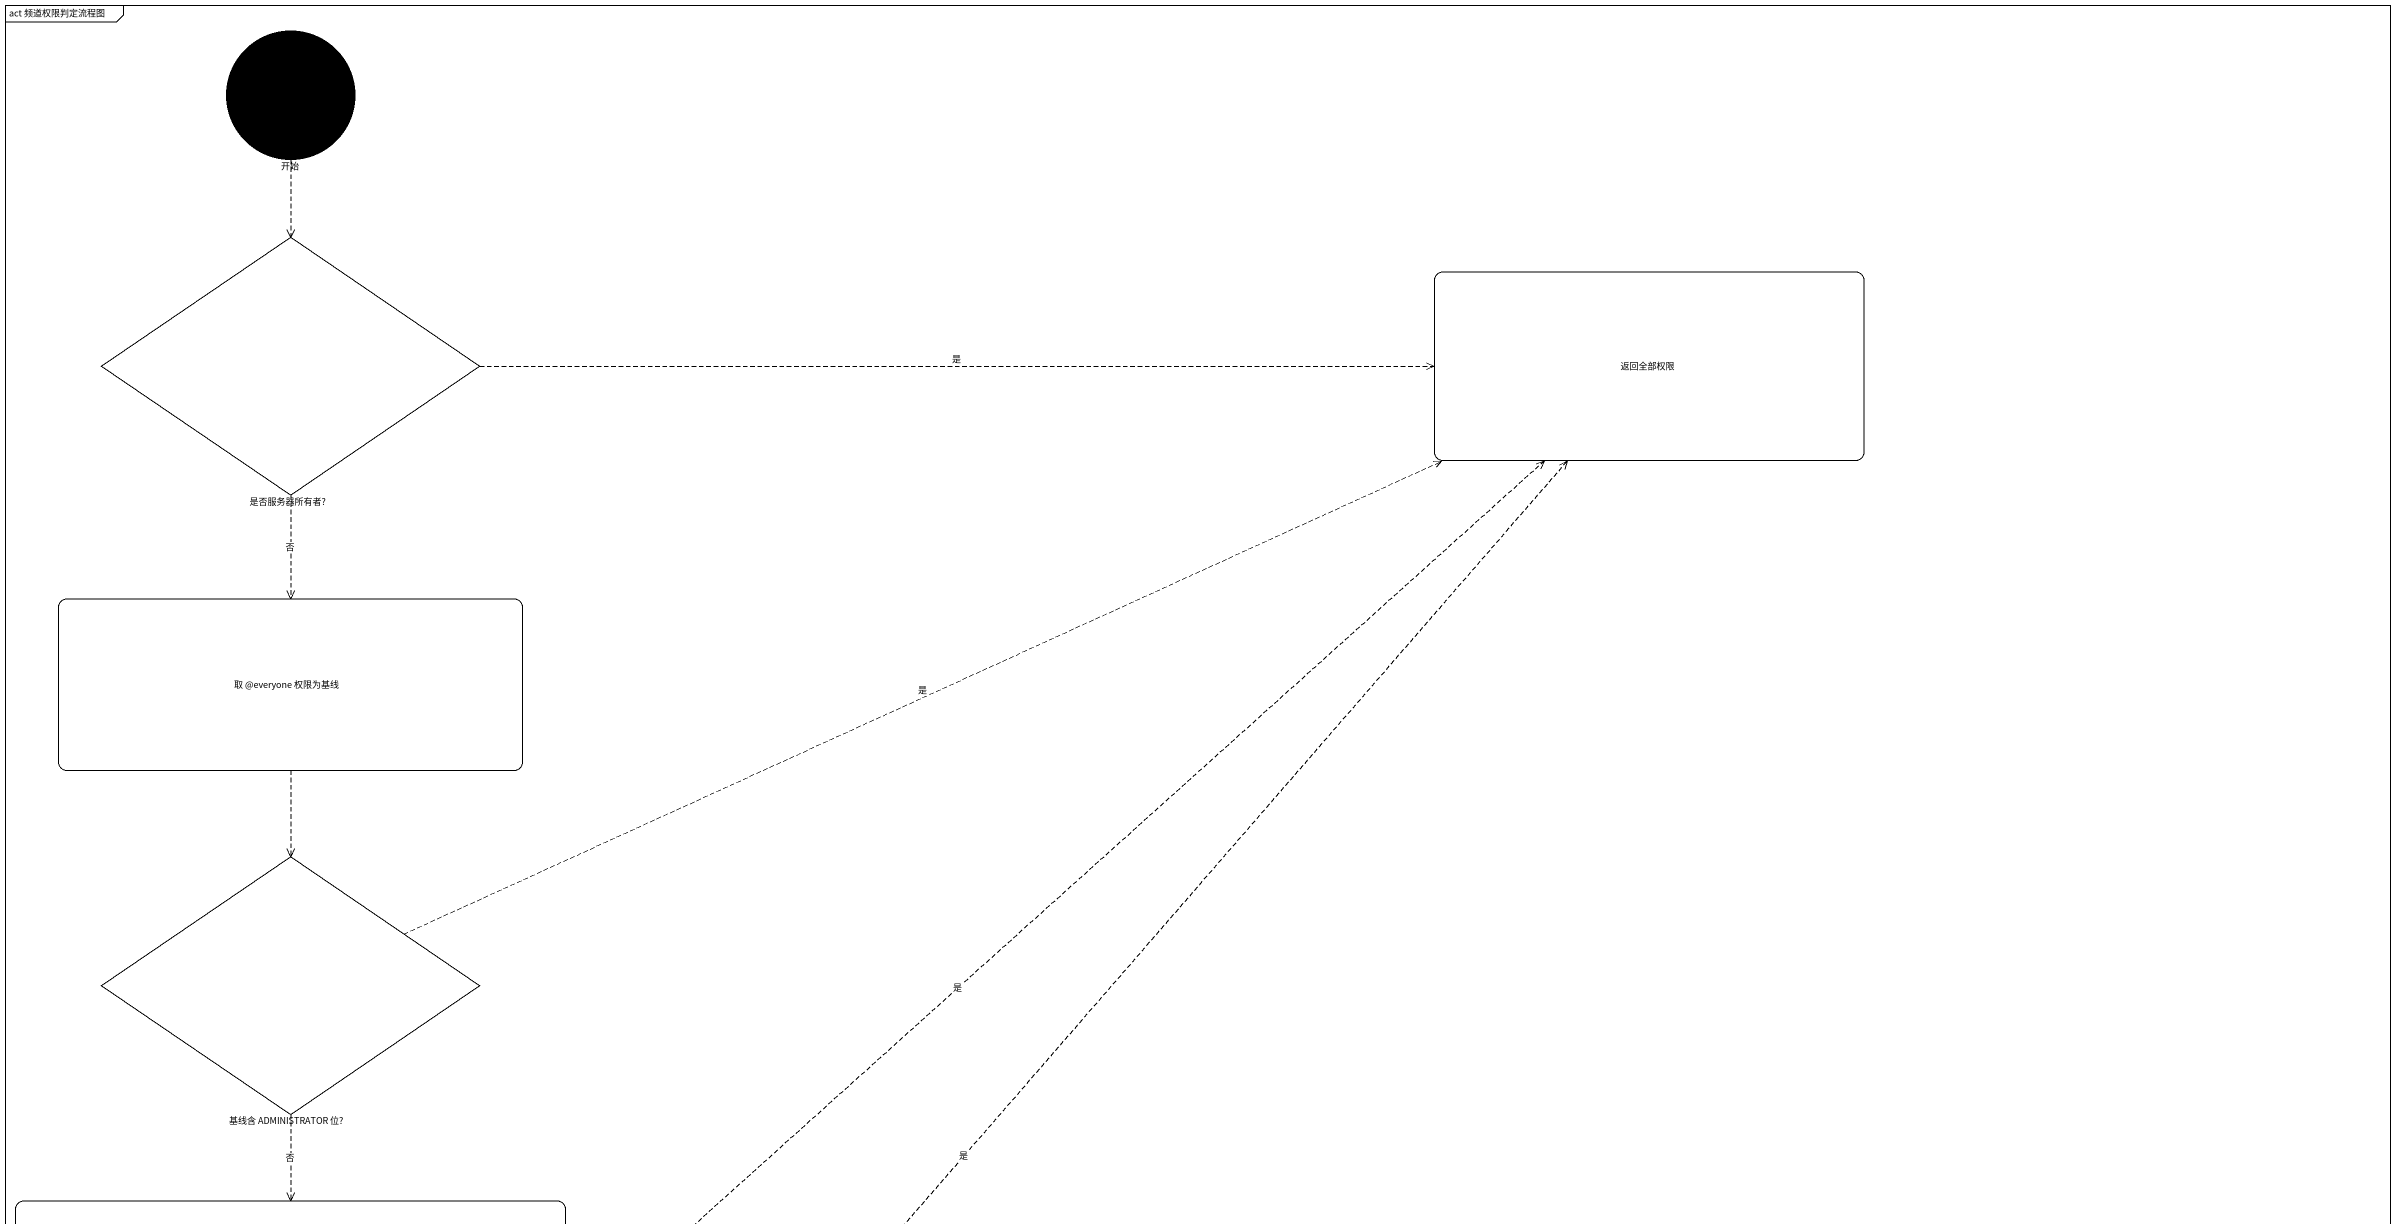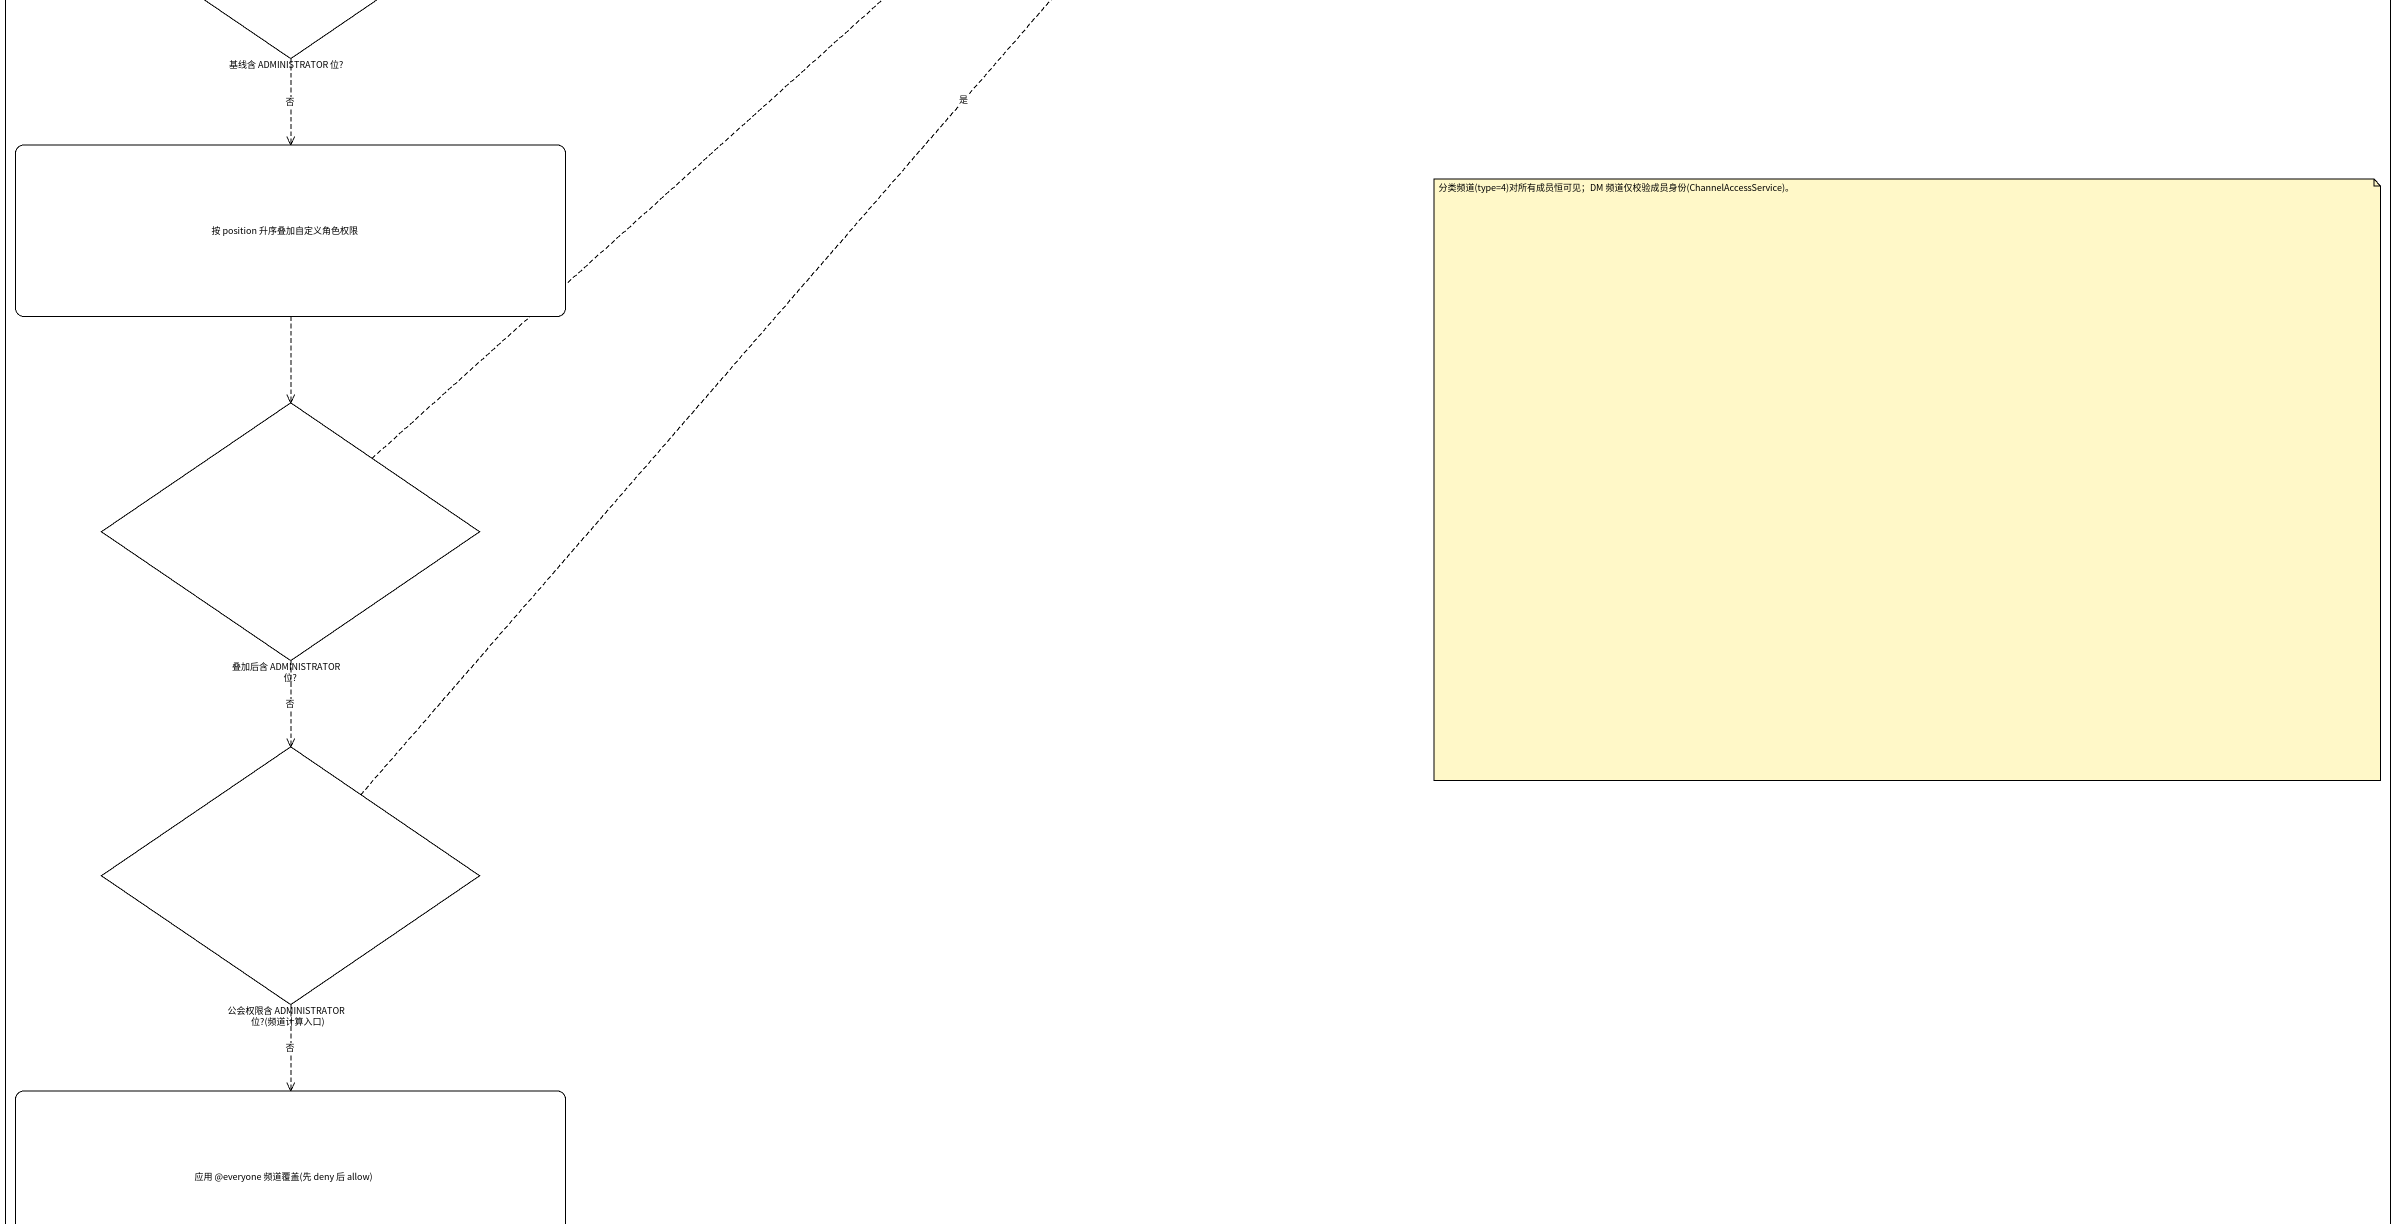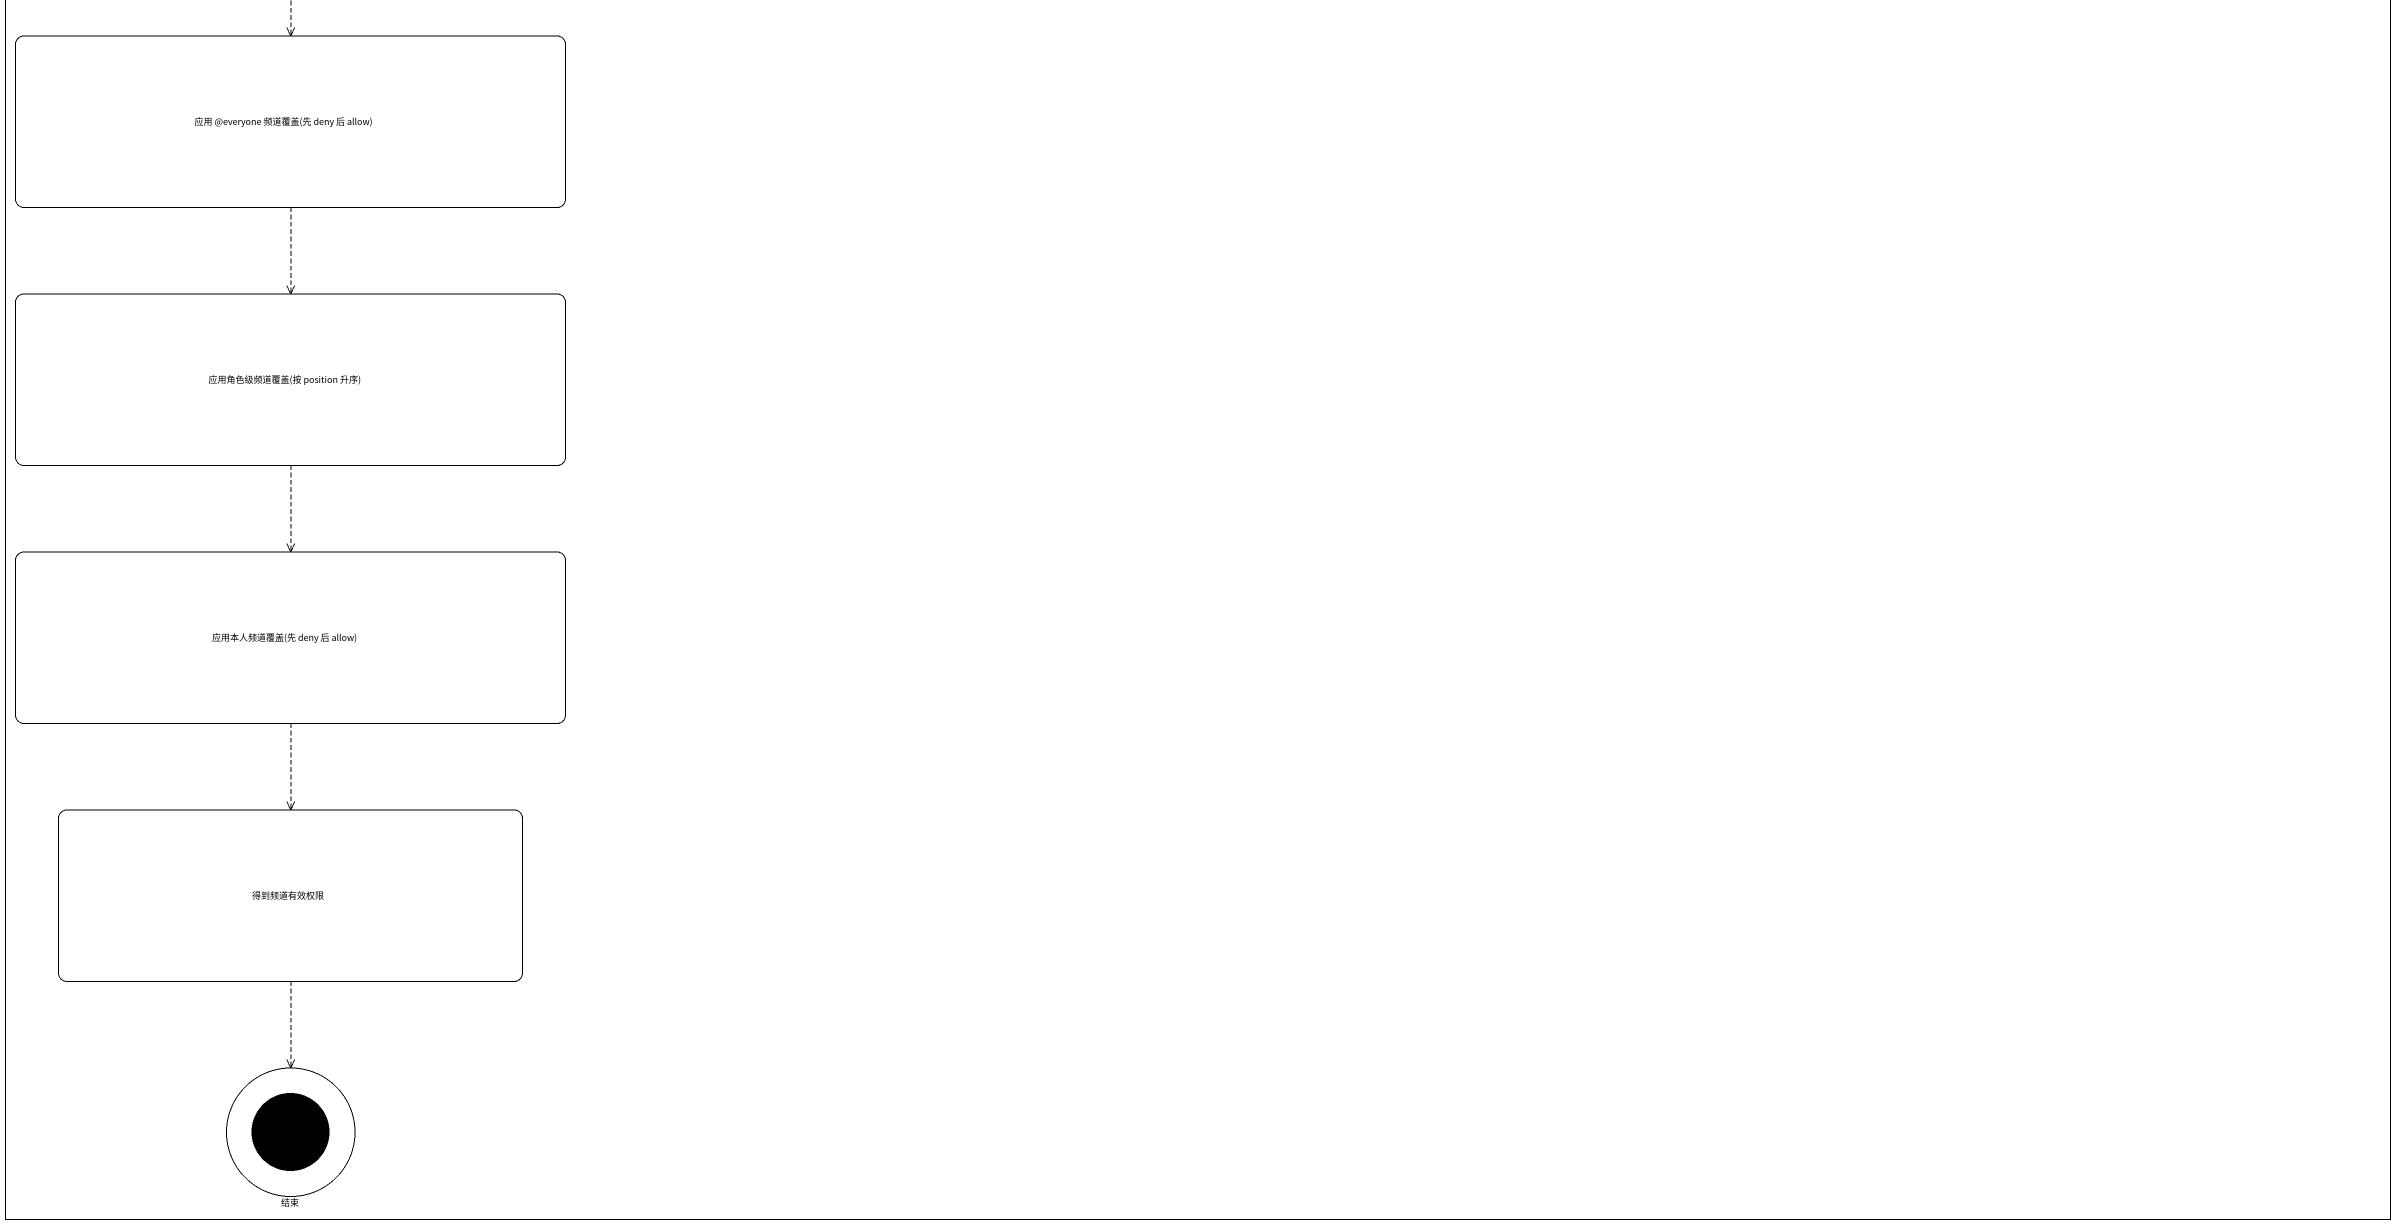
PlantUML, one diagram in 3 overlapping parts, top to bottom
@startuml
mainframe act 频道权限判定流程图
hide empty description
state 开始 <<start>> #FFFFFF
state "是否服务器所有者?" as 是否服务器所有者 <<choice>> #FFFFFF
state 返回全部权限 #FFFFFF
state "取 @everyone 权限为基线" as 取_everyone_权限为基线 #FFFFFF
state "基线含 ADMINISTRATOR 位?" as 基线含_ADMINISTRATOR_位 <<choice>> #FFFFFF
state "按 position 升序叠加自定义角色权限" as 按_position_升序叠加自定义角色权限 #FFFFFF
state "叠加后含 ADMINISTRATOR 位?" as 叠加后含_ADMINISTRATOR_位 <<choice>> #FFFFFF
state "公会权限含 ADMINISTRATOR 位?(频道计算入口)" as 公会权限含_ADMINISTRATOR_位_频道计算入口 <<choice>> #FFFFFF
state "应用 @everyone 频道覆盖(先 deny 后 allow)" as 应用_everyone_频道覆盖_先_deny_后 #FFFFFF
state "应用角色级频道覆盖(按 position 升序)" as 应用角色级频道覆盖_按_position_升序 #FFFFFF
state "应用本人频道覆盖(先 deny 后 allow)" as 应用本人频道覆盖_先_deny_后_allow #FFFFFF
state 得到频道有效权限 #FFFFFF
state 结束 <<end>> #FFFFFF
开始 -[dashed]-> 是否服务器所有者
是否服务器所有者 -right[dashed]-> 返回全部权限 : 是
是否服务器所有者 -[dashed]-> 取_everyone_权限为基线 : 否
取_everyone_权限为基线 -[dashed]-> 基线含_ADMINISTRATOR_位
基线含_ADMINISTRATOR_位 -right[dashed]-> 返回全部权限 : 是
基线含_ADMINISTRATOR_位 -[dashed]-> 按_position_升序叠加自定义角色权限 : 否
按_position_升序叠加自定义角色权限 -[dashed]-> 叠加后含_ADMINISTRATOR_位
叠加后含_ADMINISTRATOR_位 -up[dashed]-> 返回全部权限 : 是
叠加后含_ADMINISTRATOR_位 -[dashed]-> 公会权限含_ADMINISTRATOR_位_频道计算入口 : 否
公会权限含_ADMINISTRATOR_位_频道计算入口 -up[dashed]-> 返回全部权限 : 是
公会权限含_ADMINISTRATOR_位_频道计算入口 -[dashed]-> 应用_everyone_频道覆盖_先_deny_后 : 否
应用_everyone_频道覆盖_先_deny_后 -[dashed]-> 应用角色级频道覆盖_按_position_升序
应用角色级频道覆盖_按_position_升序 -[dashed]-> 应用本人频道覆盖_先_deny_后_allow
应用本人频道覆盖_先_deny_后_allow -[dashed]-> 得到频道有效权限
得到频道有效权限 -[dashed]-> 结束
note as N1
  分类频道(type=4)对所有成员恒可见；DM 频道仅校验成员身份(ChannelAccessService)。
end note
@enduml
